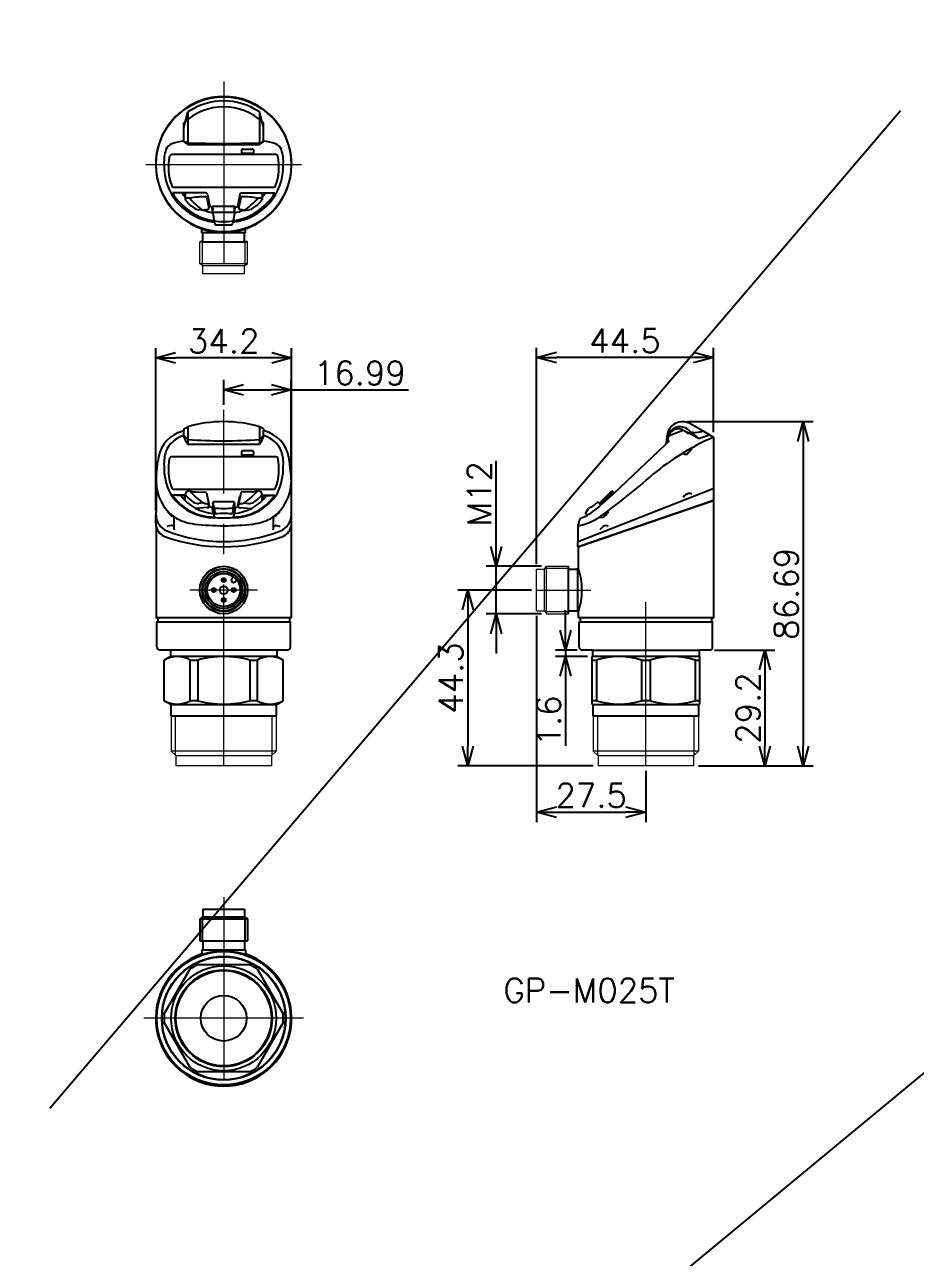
# Model space of a CAD drawing. Header units: millimetres. Extents: x 0 to 38884, y -3675 to 8056.
# Drawn here: x 13666.4 to 13890.5, y 5459.1 to 5769.4 of the extents above; entities that cross this region are included whole.
import ezdxf

# ---------------------------------------------------------------- set-up
doc = ezdxf.new("R2010")
doc.units = ezdxf.units.MM
doc.header["$LTSCALE"] = 2.4
doc.header["$PDMODE"] = 99
doc.header["$PDSIZE"] = 1
doc.linetypes.add('CENTER2', pattern=[28.575, 19.05, -3.175, 3.175, -3.175])
doc.layers.add('05_CENTER', color=4, linetype='CENTER2', lineweight=13)
doc.layers.add('08_DIM', color=3, linetype='Continuous', lineweight=13)
doc.layers.add('10_DRAFT', color=8, linetype='Continuous', lineweight=0, plot=False)
doc.styles.add('KSS_TXT', font='txt.shx', dxfattribs={"bigfont": 'extfont2.shx'})
doc.dimstyles.new('KSS_DIM', dxfattribs={"dimscale": 2, "dimtxt": 3, "dimasz": 2.5, "dimexe": 1.25, "dimexo": 0.625, "dimtad": 1, "dimdsep": 46, "dimtxsty": 'KSS_TXT', "dimblk": 'OPEN30', "dimcen": 0, "dimazin": 2, "dimtfac": 0.75, "dimtmove": 0, "dimatfit": 3, "dimldrblk": 'OPEN30', "dimfxl": 1.25, "dimtolj": 1, "dimarcsym": 0})

# ---------------------------------------------------------------- blocks, each defined once
blk = doc.blocks.new('GP-M＊＊Tc_1')
at = {"color": 0}
for p, q in [((0, 16), (0, 16)), ((-10, 9.34), (-9, 13.23)), ((-9, 13.23), (-9, 5.44)), ((0, 14.42), (0, 14.5)), ((0, 14.42), (0, 14.5)), ((9, 13.23), (9, 5.44)), ((10, 9.34), (9, 13.23)), ((-10, 5.7), (-10, 10.5)), ((10, 5.7), (10, 10.5)), ((-9, 5.44), (-10, 5.75)), ((-9.65, 5.43), (-9, 5.43)), ((-9, 5), (0, 5)), ((0, 5), (9, 5)), ((4.5, 3.65), (4.5, 3.04)), ((4.8, 3.86), (7.2, 3.86)), ((7.5, 3.65), (7.5, 3.04)), ((9, 5.44), (10, 5.75)), ((9, 5.43), (9.65, 5.43)), ((-17.1, 0), (-17.1, 0)), ((13.11, 2.48), (-13.11, 2.48)), ((4.8, 2.83), (7.2, 2.83)), ((17.1, 0), (17.1, 0)), ((-12.61, -5.73), (12.61, -5.73)), ((-4.56, -7.17), (-12.87, -7.17)), ((-9.87, -7.64), (-9.8, -7.97)), ((-9.65, -7.22), (-9.65, -8.81)), ((-8.5, -8.52), (-8.91, -8.45)), ((-4.28, -8.42), (-3.77, -11.09)), ((-4.07, -7.58), (-3.58, -10.22)), ((-3.77, -9.17), (-3.77, -11.09)), ((4.07, -7.58), (3.58, -10.22)), ((4.28, -8.42), (3.77, -11.09)), ((3.77, -9.17), (3.77, -11.09)), ((4.56, -7.17), (12.87, -7.17)), ((8.5, -8.52), (8.91, -8.45)), ((9.65, -7.22), (9.65, -8.81)), ((9.87, -7.64), (9.8, -7.97)), ((-5.15, -11.56), (-6.27, -11.4)), ((-2.87, -10.72), (-3.66, -10.5)), ((-2.73, -11.95), (-2.92, -10.97)), ((-2.85, -10.7), (-2.73, -11.41)), ((-2.73, -12.3), (-2.73, -10.6)), ((-2.73, -12.3), (-2.42, -14.17)), ((-2.43, -10.52), (2.43, -10.52)), ((2.43, -12.07), (-2.43, -12.07)), ((2.73, -12.3), (2.42, -14.17)), ((2.73, -12.3), (2.73, -10.6)), ((2.85, -10.7), (2.73, -11.41)), ((2.73, -11.95), (2.92, -10.97)), ((2.87, -10.72), (3.66, -10.5)), ((5.15, -11.56), (6.27, -11.4)), ((-2.42, -14.17), (-2.23, -14.96)), ((2.42, -14.17), (2.23, -14.96)), ((-5.5, -17.2), (-5.5, -16.19)), ((-5.25, -17.2), (-5.5, -17.2)), ((5.25, -17.2), (-5.25, -17.2)), ((-5.25, -19.5), (-5.25, -17.2)), ((5.5, -17.2), (5.25, -17.2)), ((5.25, -19.5), (5.25, -17.2)), ((5.5, -17.2), (5.5, -16.19)), ((-5.25, -19.5), (-6, -19.5)), ((-5.25, -19.5), (5.25, -19.5)), ((6, -19.5), (5.25, -19.5))]:
    blk.add_line(p, q, dxfattribs=at)
blk.add_circle((0, 0), 17, dxfattribs=at)
for centre, radius, start, end in [((0, 0), 17.1, 288.762, 251.238), ((0, 0), 16, 55.7676, 124.2324), ((0, 0), 14.5, 46.3972, 133.6028), ((-4.84, 0.61), 10.18, 162.0846, 183.4338), ((-12.12, 2.81), 2.58, 110.3836, 158.741), ((-9.27, -5.68), 11.53, 93.6107, 108.94), ((-3.77, 13.54), 10.01, 231.512, 238.504), ((0, 305.3), 300, 268.2809, 271.7191), ((4.66, 3.65), 0.164, 124.4845, 180), ((4.8, 3.46), 0.404, 90, 124.4845), ((7.2, 3.46), 0.404, 55.5155, 90), ((7.34, 3.65), 0.164, 0, 55.5155), ((3.77, 13.54), 10.01, 301.496, 308.488), ((9.27, -5.68), 11.53, 71.06, 86.3893), ((12.12, 2.81), 2.58, 21.259, 69.6164), ((4.84, 0.61), 10.18, 356.5662, 17.9154), ((-0.75, -0.36), 14.26, 178.5668, 263.5951), ((-0.71, -0.79), 13.2, 167.4122, 200.4388), ((-13.11, 1.98), 0.5, 90, 167.4122), ((0.75, -0.36), 14.26, 276.4049, 1.4332), ((4.66, 3.04), 0.164, 180, 235.5155), ((4.8, 3.24), 0.404, 235.5155, 270), ((7.2, 3.24), 0.404, 270, 304.4845), ((7.34, 3.04), 0.164, 304.4845, 0), ((0.71, -0.79), 13.2, 339.5612, 12.5878), ((13.11, 1.98), 0.5, 12.5878, 90), ((-12.61, -5.23), 0.5, 200.4388, 270), ((12.61, -5.23), 0.5, 270, 339.5612), ((-0.04, 0.63), 15.02, 211.3253, 260.883), ((0.79, 1.43), 14.21, 217.2624, 222.6782), ((-9.54, -7.56), 0.345, 146.2138, 192.031), ((-9.36, -7.71), 0.571, 110.52, 143.7381), ((-9.38, -7.35), 0.446, 183.2379, 231.5895), ((-9.51, -7.91), 0.3, 191.6157, 222.1952), ((-9.34, -8.82), 0.311, 139.4207, 212.7982), ((-1.37, -2.18), 10.68, 219.5719, 234.4444), ((-9.07, -9.21), 0.781, 77.8314, 130.0532), ((-5.32, -22.26), 14.1, 86.8924, 103.0416), ((2.16, -0.14), 13.56, 218.1577, 237.3496), ((-4.56, -7.67), 0.5, 10.5832, 90), ((-4.57, -8.47), 0.3, 10.625, 86.8924), ((0.04, 0.63), 15.02, 279.117, 328.6747), ((4.56, -7.67), 0.5, 90, 169.4168), ((4.57, -8.47), 0.3, 93.1076, 169.375), ((5.32, -22.26), 14.1, 76.9584, 93.1076), ((-2.16, -0.14), 13.56, 302.6504, 321.8423), ((1.37, -2.18), 10.68, 305.5556, 320.4281), ((9.07, -9.21), 0.781, 49.9468, 102.1686), ((9.36, -7.71), 0.571, 36.2619, 69.48), ((9.34, -8.82), 0.311, 327.2018, 40.5793), ((-0.79, 1.43), 14.21, 317.3218, 322.7376), ((9.38, -7.35), 0.446, 308.4105, 356.7621), ((9.51, -7.91), 0.3, 317.8048, 348.3843), ((9.54, -7.56), 0.345, 347.969, 33.7862), ((-5.84, -8.43), 3, 234.4444, 261.7545), ((-3.64, -16.73), 5.38, 94.5835, 106.2876), ((-0.41, -0.17), 12.22, 248.0758, 259.1007), ((-4.08, -11.05), 0.308, 270.9263, 352.1482), ((-4.14, -9.34), 0.654, 304.3433, 317.694), ((-3.9, -10.28), 0.326, 292.498, 9.6984), ((-2.59, -10.91), 0.332, 140.7688, 190.8997), ((-2.45, -11.04), 0.528, 87.7798, 139.2391), ((-2.42, -12.39), 0.316, 90.5002, 163.1469), ((2.45, -11.04), 0.528, 40.7609, 92.2202), ((2.42, -12.39), 0.316, 16.8531, 89.4998), ((0.41, -0.17), 12.22, 280.8993, 291.9242), ((2.59, -10.91), 0.332, 349.1003, 39.2312), ((3.9, -10.28), 0.326, 170.3016, 247.502), ((4.14, -9.34), 0.654, 222.306, 235.6567), ((4.08, -11.05), 0.308, 187.8518, 269.0737), ((3.64, -16.73), 5.38, 73.7124, 85.4165), ((5.84, -8.43), 3, 278.2455, 305.5556), ((-0.01, -0.35), 14.04, 260.1067, 279.9992), ((-1.94, -14.89), 0.3, 193.872, 268.4995), ((-0.01, 58.68), 73.89, 268.4995, 271.5194), ((1.94, -14.89), 0.3, 271.5194, 346.128), ((0, 0), 17.1, 251.238, 288.762)]:
    blk.add_arc(centre, radius, start, end, dxfattribs=at)
at = {"layer": '05_CENTER', "color": 0}
for p, q in [((0, 20.86), (0, -27.5)), ((-19.6, 0), (19.6, 0))]:
    blk.add_line(p, q, dxfattribs=at)
at = {"layer": '10_DRAFT'}
for p, q in [((-6, -25), (-6, -19.5)), ((-5.4, -19.5), (-5.4, -25.4)), ((5.4, -25.4), (5.4, -19.5)), ((6, -25), (6, -19.5)), ((6, -25), (-6, -25)), ((-5.25, -25.5), (-6, -25)), ((5.25, -25.5), (-5.25, -25.5)), ((-5.25, -27.5), (-5.25, -25.5)), ((5.25, -27.5), (-5.25, -27.5)), ((5.25, -25.5), (6, -25)), ((5.25, -27.5), (5.25, -25.5))]:
    blk.add_line(p, q, dxfattribs=at)
blk = doc.blocks.new('_Open30')
at = {"color": 0, "linetype": 'ByBlock', "lineweight": -2}
for p, q in [((-1, 0.268), (0, 0)), ((0, 0), (-1, -0.268)), ((0, 0), (-1, 0))]:
    blk.add_line(p, q, dxfattribs=at)
blk = doc.blocks.new('*D276')
at = {"layer": '08_DIM', "color": 0, "lineweight": -2, "transparency": 16777216}
for p, q in [((13785.06, 5633.09), (13785.06, 5659.59)), ((13785.06, 5638.09), (13785.06, 5643.09)), ((13796.47, 5633.09), (13782.56, 5633.09)), ((13785.06, 5621.09), (13785.06, 5633.09)), ((13796.47, 5621.09), (13782.56, 5621.09)), ((13785.06, 5616.09), (13785.06, 5611.09))]:
    blk.add_line(p, q, dxfattribs=at)
at = {"layer": 'Defpoints', "color": 0, "transparency": 16777216}
for p in [(13785.06, 5633.09), (13797.72, 5633.09), (13797.72, 5621.09)]:
    blk.add_point(p, dxfattribs=at)
at = {"layer": '08_DIM', "color": 0, "lineweight": -2, "transparency": 16777216, "xscale": 5, "yscale": 5, "zscale": 5}
for p, rotation in [((13785.06, 5633.09), 270), ((13785.06, 5621.09), 90)]:
    blk.add_blockref('_Open30', p, dxfattribs=dict(at, rotation=rotation))
at = {"layer": '08_DIM', "color": 0, "transparency": 16777216, "insert": (13780.81, 5651.34), "char_height": 6, "attachment_point": 5, "rotation": 90, "style": 'KSS_TXT'}
blk.add_mtext('\\A1;M12', dxfattribs=at)
blk = doc.blocks.new('*D277')
at = {"layer": '08_DIM', "color": 0, "lineweight": -2, "transparency": 16777216}
for p, q in [((13802.51, 5616.99), (13802.51, 5621.99)), ((13805.47, 5611.99), (13800.01, 5611.99)), ((13802.51, 5611.99), (13802.51, 5610.39)), ((13808.07, 5610.39), (13800.01, 5610.39)), ((13802.51, 5605.39), (13802.51, 5587.89))]:
    blk.add_line(p, q, dxfattribs=at)
at = {"layer": 'Defpoints', "color": 0, "transparency": 16777216}
for p in [(13806.72, 5611.99), (13802.51, 5610.39), (13809.32, 5610.39)]:
    blk.add_point(p, dxfattribs=at)
at = {"layer": '08_DIM', "color": 0, "lineweight": -2, "transparency": 16777216, "xscale": 5, "yscale": 5, "zscale": 5}
for p, rotation in [((13802.51, 5611.99), 270), ((13802.51, 5610.39), 90)]:
    blk.add_blockref('_Open30', p, dxfattribs=dict(at, rotation=rotation))
at = {"layer": '08_DIM', "color": 0, "transparency": 16777216, "insert": (13798.26, 5594.14), "char_height": 6, "attachment_point": 5, "rotation": 90, "style": 'KSS_TXT'}
blk.add_mtext('\\A1;1.6', dxfattribs=at)
blk = doc.blocks.new('*D278')
at = {"layer": '08_DIM', "color": 0, "lineweight": -2, "transparency": 16777216}
for p, q in [((13795.22, 5620.59), (13795.22, 5568.64)), ((13822.72, 5581.54), (13822.72, 5568.64)), ((13800.22, 5571.14), (13817.72, 5571.14))]:
    blk.add_line(p, q, dxfattribs=at)
at = {"layer": 'Defpoints', "color": 0, "transparency": 16777216}
for p in [(13795.22, 5621.84), (13822.72, 5582.79), (13822.72, 5571.14)]:
    blk.add_point(p, dxfattribs=at)
at = {"layer": '08_DIM', "color": 0, "lineweight": -2, "transparency": 16777216, "xscale": 5, "yscale": 5, "zscale": 5, "rotation": 180}
blk.add_blockref('_Open30', (13795.22, 5571.14), dxfattribs=at)
at = {"layer": '08_DIM', "color": 0, "lineweight": -2, "transparency": 16777216, "xscale": 5, "yscale": 5, "zscale": 5}
blk.add_blockref('_Open30', (13822.72, 5571.14), dxfattribs=at)
at = {"layer": '08_DIM', "color": 0, "transparency": 16777216, "insert": (13808.97, 5575.39), "char_height": 6, "attachment_point": 5, "style": 'KSS_TXT'}
blk.add_mtext('\\A1;27.5', dxfattribs=at)
blk = doc.blocks.new('*D279')
at = {"layer": '08_DIM', "color": 0, "lineweight": -2, "transparency": 16777216}
for p, q in [((13795.22, 5633.59), (13795.22, 5688.11)), ((13839.72, 5666.84), (13839.72, 5688.11)), ((13834.72, 5685.61), (13800.22, 5685.61))]:
    blk.add_line(p, q, dxfattribs=at)
at = {"layer": 'Defpoints', "color": 0, "transparency": 16777216}
for p in [(13795.22, 5685.61), (13839.72, 5665.59), (13795.22, 5632.34)]:
    blk.add_point(p, dxfattribs=at)
at = {"layer": '08_DIM', "color": 0, "lineweight": -2, "transparency": 16777216, "xscale": 5, "yscale": 5, "zscale": 5, "rotation": 180}
blk.add_blockref('_Open30', (13795.22, 5685.61), dxfattribs=at)
at = {"layer": '08_DIM', "color": 0, "lineweight": -2, "transparency": 16777216, "xscale": 5, "yscale": 5, "zscale": 5}
blk.add_blockref('_Open30', (13839.72, 5685.61), dxfattribs=at)
at = {"layer": '08_DIM', "color": 0, "transparency": 16777216, "insert": (13817.47, 5689.86), "char_height": 6, "attachment_point": 5, "style": 'KSS_TXT'}
blk.add_mtext('\\A1;44.5', dxfattribs=at)
blk = doc.blocks.new('*D280')
at = {"layer": '08_DIM', "color": 0, "lineweight": -2, "transparency": 16777216}
for p, q in [((13833.16, 5669.49), (13864.84, 5669.49)), ((13862.34, 5664.49), (13862.34, 5587.79)), ((13835.97, 5582.79), (13864.84, 5582.79))]:
    blk.add_line(p, q, dxfattribs=at)
at = {"layer": 'Defpoints', "color": 0, "transparency": 16777216}
for p in [(13831.91, 5669.49), (13834.72, 5582.79), (13862.34, 5582.79)]:
    blk.add_point(p, dxfattribs=at)
at = {"layer": '08_DIM', "color": 0, "lineweight": -2, "transparency": 16777216, "xscale": 5, "yscale": 5, "zscale": 5}
for p, rotation in [((13862.34, 5669.49), 90), ((13862.34, 5582.79), 270)]:
    blk.add_blockref('_Open30', p, dxfattribs=dict(at, rotation=rotation))
at = {"layer": '08_DIM', "color": 0, "transparency": 16777216, "insert": (13858.09, 5626.14), "char_height": 6, "attachment_point": 5, "rotation": 90, "style": 'KSS_TXT'}
blk.add_mtext('\\A1;86.69', dxfattribs=at)
blk = doc.blocks.new('*D281')
at = {"layer": '08_DIM', "color": 0, "lineweight": -2, "transparency": 16777216}
for p, q in [((13839.97, 5611.99), (13855.19, 5611.99)), ((13852.69, 5606.99), (13852.69, 5587.79)), ((13835.97, 5582.79), (13855.19, 5582.79))]:
    blk.add_line(p, q, dxfattribs=at)
at = {"layer": 'Defpoints', "color": 0, "transparency": 16777216}
for p in [(13838.72, 5611.99), (13834.72, 5582.79), (13852.69, 5582.79)]:
    blk.add_point(p, dxfattribs=at)
at = {"layer": '08_DIM', "color": 0, "lineweight": -2, "transparency": 16777216, "xscale": 5, "yscale": 5, "zscale": 5}
for p, rotation in [((13852.69, 5611.99), 90), ((13852.69, 5582.79), 270)]:
    blk.add_blockref('_Open30', p, dxfattribs=dict(at, rotation=rotation))
at = {"layer": '08_DIM', "color": 0, "transparency": 16777216, "insert": (13848.44, 5597.39), "char_height": 6, "attachment_point": 5, "rotation": 90, "style": 'KSS_TXT'}
blk.add_mtext('\\A1;29.2', dxfattribs=at)
blk = doc.blocks.new('*D282')
at = {"layer": '08_DIM', "color": 0, "lineweight": -2, "transparency": 16777216}
for p, q in [((13793.97, 5627.09), (13775.4, 5627.09)), ((13777.9, 5622.09), (13777.9, 5587.79)), ((13809.47, 5582.79), (13775.4, 5582.79))]:
    blk.add_line(p, q, dxfattribs=at)
at = {"layer": 'Defpoints', "color": 0, "transparency": 16777216}
for p in [(13795.22, 5627.09), (13777.9, 5582.79), (13810.72, 5582.79)]:
    blk.add_point(p, dxfattribs=at)
at = {"layer": '08_DIM', "color": 0, "lineweight": -2, "transparency": 16777216, "xscale": 5, "yscale": 5, "zscale": 5}
for p, rotation in [((13777.9, 5627.09), 90), ((13777.9, 5582.79), 270)]:
    blk.add_blockref('_Open30', p, dxfattribs=dict(at, rotation=rotation))
at = {"layer": '08_DIM', "color": 0, "transparency": 16777216, "insert": (13773.65, 5604.94), "char_height": 6, "attachment_point": 5, "rotation": 90, "style": 'KSS_TXT'}
blk.add_mtext('\\A1;44.3', dxfattribs=at)
blk = doc.blocks.new('*D283')
at = {"layer": '08_DIM', "color": 0, "lineweight": -2, "transparency": 16777216}
for p, q in [((13699.39, 5647.12), (13699.39, 5688.03)), ((13733.59, 5647.12), (13733.59, 5688.03)), ((13728.59, 5685.53), (13704.39, 5685.53))]:
    blk.add_line(p, q, dxfattribs=at)
at = {"layer": 'Defpoints', "color": 0, "transparency": 16777216}
for p in [(13699.39, 5685.53), (13699.39, 5645.87), (13733.59, 5645.87)]:
    blk.add_point(p, dxfattribs=at)
at = {"layer": '08_DIM', "color": 0, "lineweight": -2, "transparency": 16777216, "xscale": 5, "yscale": 5, "zscale": 5, "rotation": 180}
blk.add_blockref('_Open30', (13699.39, 5685.53), dxfattribs=at)
at = {"layer": '08_DIM', "color": 0, "lineweight": -2, "transparency": 16777216, "xscale": 5, "yscale": 5, "zscale": 5}
blk.add_blockref('_Open30', (13733.59, 5685.53), dxfattribs=at)
at = {"layer": '08_DIM', "color": 0, "transparency": 16777216, "insert": (13716.49, 5689.78), "char_height": 6, "attachment_point": 5, "style": 'KSS_TXT'}
blk.add_mtext('\\A1;34.2', dxfattribs=at)
blk = doc.blocks.new('*D284')
at = {"layer": '08_DIM', "color": 0, "lineweight": -2, "transparency": 16777216}
for p, q in [((13716.49, 5673.74), (13716.49, 5679.99)), ((13733.48, 5655.58), (13733.48, 5679.99)), ((13721.49, 5677.49), (13728.48, 5677.49)), ((13733.48, 5677.49), (13763.03, 5677.49))]:
    blk.add_line(p, q, dxfattribs=at)
at = {"layer": 'Defpoints', "color": 0, "transparency": 16777216}
for p in [(13733.48, 5677.49), (13716.49, 5672.49), (13733.48, 5654.33)]:
    blk.add_point(p, dxfattribs=at)
at = {"layer": '08_DIM', "color": 0, "lineweight": -2, "transparency": 16777216, "xscale": 5, "yscale": 5, "zscale": 5, "rotation": 180}
blk.add_blockref('_Open30', (13716.49, 5677.49), dxfattribs=at)
at = {"layer": '08_DIM', "color": 0, "lineweight": -2, "transparency": 16777216, "xscale": 5, "yscale": 5, "zscale": 5}
blk.add_blockref('_Open30', (13733.48, 5677.49), dxfattribs=at)
at = {"layer": '08_DIM', "color": 0, "transparency": 16777216, "insert": (13750.75, 5681.74), "char_height": 6, "attachment_point": 5, "style": 'KSS_TXT'}
blk.add_mtext('\\A1;16.99', dxfattribs=at)
blk = doc.blocks.new('GP-M＊＊Tb_1')
at = {"color": 0}
for p, q in [((5.83, 70.6), (9.16, 71.86)), ((9.63, 71.8), (10.5, 71.17)), ((10.75, 71.18), (9.79, 71.68)), ((10.71, 72.01), (11.33, 71.46)), ((10.87, 71.18), (11.37, 71.49)), ((14.42, 71.73), (11.07, 73.6)), ((11.37, 71.49), (13.23, 69.87)), ((14.42, 71.73), (14.42, 71.71)), ((14.5, 71.73), (17, 70.2)), ((-7.93, 56.09), (4.96, 68.37)), ((4.96, 68.37), (5.97, 69.33)), ((5.3, 69.07), (4.96, 68.37)), ((5.3, 69.26), (5.36, 70.5)), ((5.3, 69.07), (5.3, 69.26)), ((5.3, 69.07), (5.3, 69.26)), ((5.43, 69.61), (5.43, 69.4)), ((5.75, 70.31), (5.75, 70.6)), ((10.5, 71.17), (10.87, 71.18)), ((13.23, 69.87), (10.87, 71.18)), ((13.23, 69.87), (16.02, 70.8)), ((17, 70.2), (17, 57.27)), ((-17, 43.9), (16.96, 57.26)), ((-11.56, 53.64), (-8.52, 56.68)), ((-7.93, 56.09), (-11.14, 53.22)), ((-7.93, 56.09), (-8.52, 56.68)), ((17.1, 54.38), (17.1, 57.17)), ((16.5, 54.11), (-16.5, 42.77)), ((-16.5, 42.73), (16.5, 54.06)), ((-12.07, 53.87), (-13.12, 52.97)), ((-12.07, 53.87), (-11.29, 53.09)), ((-11.14, 53.22), (-11.56, 53.64)), ((-11.14, 53.22), (-11.29, 53.09)), ((-10.94, 53.74), (-8.88, 55.75)), ((17.03, 54.29), (16.5, 54.11)), ((16.5, 54.06), (17, 54.24)), ((16.5, 54.06), (16.5, 54.11)), ((17, 54.24), (17, 24.75)), ((-15.22, 50.94), (-14.39, 52.23)), ((-14.79, 50.51), (-15.22, 50.94)), ((-14.18, 52.44), (-14.39, 52.23)), ((-17, 47.9), (-16.6, 49.5)), ((-17, 43.9), (-17, 47.9)), ((-17.1, 42.7), (-17.1, 43.79)), ((-17.04, 43.88), (-17, 43.9)), ((-17, 42.56), (-16.5, 42.73)), ((-17, 42.56), (-17, 37.25)), ((-16.5, 42.77), (-16.97, 42.61)), ((-16.5, 42.73), (-16.5, 42.77)), ((-19.5, 36.95), (-19.5, 37.7)), ((-19.5, 26.45), (-19.5, 36.95)), ((-19.5, 36.95), (-17.2, 36.95)), ((-17.2, 36.95), (-17.2, 37.2)), ((-17.2, 37.2), (-16.98, 37.2)), ((-17.2, 36.95), (-17.2, 26.45)), ((-19.5, 26.45), (-17.2, 26.45)), ((-19.5, 25.7), (-19.5, 26.45)), ((-17.2, 26.2), (-17.2, 26.45)), ((-17.2, 26.2), (-16.98, 26.2)), ((-17, 26.15), (-17, 24.75)), ((-16.55, 24.7), (-16.95, 24.7)), ((-16.8, 17.4), (-16.8, 23.65)), ((-16.75, 23.7), (-16.55, 23.7)), ((16.55, 24.7), (-16.55, 24.7)), ((-16.55, 24.7), (-16.55, 23.7)), ((-16.55, 23.7), (16.55, 23.7)), ((16.95, 24.7), (16.55, 24.7)), ((16.55, 24.7), (16.55, 23.7)), ((16.55, 23.7), (16.75, 23.7)), ((16.8, 17.4), (16.8, 23.65)), ((-13.4, 16.6), (-16, 16.6)), ((-13.4, 16.6), (13.4, 16.6)), ((-13.4, 16.6), (-13.4, 15)), ((13.4, 16.6), (13.4, 15)), ((16, 16.6), (13.4, 16.6)), ((-13.4, 15), (-13.5, 14.94)), ((-13.5, 2.96), (-13.5, 14.94)), ((-13.5, 14.08), (-12.41, 14.08)), ((13.4, 15), (-13.4, 15)), ((-12.41, 14.08), (-12.41, 3.83)), ((-1.09, 14.08), (-1.09, 3.83)), ((-1.09, 14.08), (1.09, 14.08)), ((1.09, 14.08), (1.09, 3.83)), ((12.41, 14.08), (12.41, 3.83)), ((12.41, 14.08), (13.5, 14.08)), ((13.4, 15), (13.5, 14.94)), ((13.5, 14.94), (13.5, 2.96)), ((-12.41, 3.83), (-13.5, 3.83)), ((1.09, 3.83), (-1.09, 3.83)), ((13.5, 3.83), (12.41, 3.83)), ((-13.22, 2.8), (-13.5, 2.96)), ((13.22, 2.8), (-13.22, 2.8)), ((-13.22, 0), (-13.22, 2.8)), ((-13.22, 0), (13.22, 0)), ((13.22, 2.8), (13.5, 2.96)), ((13.22, 2.8), (13.22, 0))]:
    blk.add_line(p, q, dxfattribs=at)
for centre, radius, start, end in [((9.2, 70.25), 3.84, 60.7559, 176.2339), ((8.61, 69.62), 3.18, 106.6984, 180.1482), ((7.94, 69.78), 2.34, 121.0321, 159.5375), ((8.23, 69.7), 2.57, 70.828, 125.6754), ((8.6, 69.57), 3.22, 49.1527, 106.2212), ((8.65, 71.15), 1.06, 44.4026, 66.4395), ((9.34, 71.4), 0.5, 54.217, 110.7987), ((12.37, 77.21), 5.81, 260.1092, 281.8735), ((9.81, 91.25), 20.07, 280.7814, 283.2808), ((11.09, 83.53), 12.26, 283.2006, 285.7766), ((9.81, 91.25), 20.07, 283.2808, 283.5158), ((45.34, 7.02), 69.24, 114.1577, 129.0614), ((-4.16, 73.18), 10.24, 337.494, 345.4122), ((-4.23, 73.23), 10.39, 336.4191, 345.3626), ((9.99, 66.86), 0.971, 232.9113, 324.0905), ((3.67, 72.57), 9.48, 318.5299, 326.4167), ((-106.01, 181.28), 161.62, 305.7215, 311.7955), ((-11.09, 57.59), 2.87, 320.3674, 334.2909), ((-8.81, 56.53), 0.365, 328.4299, 14.4539), ((10.96, 54.7), 1.32, 62.1625, 120.2961), ((17, 57.17), 0.1, 88.4349, 111.4738), ((17, 57.17), 0.1, 0.0038, 88.4349), ((-25.58, 68.78), 21.22, 300.5638, 312.3251), ((-14.69, 54.77), 2.38, 282.5051, 311.1518), ((-11.34, 53.6), 0.125, 236.4924, 299.2633), ((-11.96, 54.78), 1.45, 297.5648, 314.1896), ((11.07, 54.06), 1.94, 113.6062, 150.8377), ((17, 54.38), 0.1, 288.9664, 0.0038), ((-19.58, 61.98), 14.31, 280.4015, 303.6676), ((-16.11, 49.38), 0.5, 109.775, 165.9654), ((-20.24, 60.86), 11.7, 289.775, 297.7754), ((-11.21, 51.36), 1.37, 254.4926, 318.3417), ((-12.5, 53.05), 3.48, 311.6299, 333.5293), ((-7.5, 43.71), 5.13, 128.6872, 142.6456), ((-10.06, 46.93), 1.01, 47.1941, 129.5459), ((-17, 43.79), 0.1, 111.4738, 180.0038), ((-17, 42.7), 0.1, 180.0038, 288.9664), ((-33.1, 31.7), 17.03, 340.985, 19.015), ((-16.95, 24.75), 0.05, 180, 270), ((-16.75, 23.65), 0.05, 90, 180), ((16.75, 23.65), 0.05, 0, 90), ((16.95, 24.75), 0.05, 270, 0), ((-16, 17.4), 0.8, 180, 270), ((16, 17.4), 0.8, 270, 0), ((-6.75, -4), 18.94, 72.6087, 107.3913), ((6.75, -4), 18.94, 72.6087, 107.3913), ((-6.75, 21.91), 18.94, 252.6087, 287.3913), ((6.75, 21.91), 18.94, 252.6087, 287.3913)]:
    blk.add_arc(centre, radius, start, end, dxfattribs=at)
at = {"layer": '05_CENTER', "color": 0}
for p, q in [((-27.5, 31.7), (-13.81, 31.7)), ((0, -12.6), (0, 28.63))]:
    blk.add_line(p, q, dxfattribs=at)
at = {"layer": '10_DRAFT'}
for p, q in [((-25.5, 36.95), (-25, 37.7)), ((-25, 25.7), (-25, 37.7)), ((-25, 37.7), (-19.5, 37.7)), ((-27.5, 26.45), (-27.5, 36.95)), ((-27.5, 36.95), (-25.5, 36.95)), ((-25.5, 26.45), (-25.5, 36.95)), ((-19.5, 37.1), (-25.4, 37.1)), ((-27.5, 26.45), (-25.5, 26.45)), ((-25.5, 26.45), (-25, 25.7)), ((-25.4, 26.3), (-19.5, 26.3)), ((-25, 25.7), (-19.5, 25.7)), ((12.2, -9.86), (12.2, 0)), ((-13.22, 0), (-13.22, -8.84)), ((-12.2, 0), (-12.2, -9.86)), ((13.22, 0), (13.22, -8.84)), ((-12.06, -10), (-13.22, -8.84)), ((13.22, -8.84), (-13.22, -8.84)), ((12.06, -10), (13.22, -8.84)), ((-12.06, -10), (-12, -10)), ((-12, -10), (12, -10)), ((-12, -10), (-12, -12.6)), ((12, -10), (12, -12.6)), ((12, -10), (12.06, -10)), ((12, -12.6), (-12, -12.6))]:
    blk.add_line(p, q, dxfattribs=at)
blk = doc.blocks.new('GP-M＊＊Ta_1')
at = {"color": 0}
for p, q in [((-11.44, 71.35), (-10, 71.89)), ((-10, 72.28), (-9, 72.79)), ((-10, 72.28), (-10, 71.89)), ((-10, 70.16), (-10, 71.89)), ((-9, 72.79), (-9, 68.45)), ((9, 72.79), (9, 68.45)), ((10, 72.28), (9, 72.79)), ((10, 72.28), (10, 71.89)), ((10, 70.16), (10, 71.89)), ((11.44, 71.35), (10, 71.89)), ((-9, 71.11), (-9, 71.11)), ((-9, 68.45), (0, 68.45)), ((0, 68.45), (9, 68.45)), ((13.11, 65.27), (-13.11, 65.27)), ((4.5, 66.5), (4.5, 65.85)), ((7.2, 66.72), (4.8, 66.72)), ((7.2, 65.63), (4.8, 65.63)), ((7.2, 65.63), (4.8, 65.63)), ((7.5, 66.5), (7.5, 65.85)), ((-16.9, 60.92), (-16.55, 64.1)), ((16.9, 60.92), (16.55, 64.1)), ((-17, 59.36), (-17, 51.41)), ((17, 59.36), (17, 51.41)), ((-12.61, 57.07), (12.61, 57.07)), ((-9.65, 54.23), (-9.65, 55.89)), ((-7.12, 56.43), (-4.52, 56.34)), ((-4.29, 56.14), (-3.78, 53.63)), ((4.29, 56.14), (3.78, 53.63)), ((7.12, 56.43), (4.52, 56.34)), ((9.65, 54.23), (9.65, 55.89)), ((-10.67, 55.62), (-12.87, 55.62)), ((-10.67, 55.41), (-12.87, 55.62)), ((-10, 55.62), (-10.67, 55.62)), ((-10, 55.48), (-10.67, 55.41)), ((-9.65, 55.62), (-10, 55.62)), ((-9.65, 55.51), (-10, 55.48)), ((-9.87, 54.8), (-9.81, 54.45)), ((-5.15, 53.64), (-6.22, 53.5)), ((-3.58, 52.83), (-4.09, 55.33)), ((-3.77, 52.52), (-3.77, 53.6)), ((-3.68, 52.59), (-3.77, 53.03)), ((-2.42, 52.44), (-2.73, 53.67)), ((-2.73, 53.67), (-2.73, 51.24)), ((2.53, 53.87), (-2.53, 53.87)), ((2.42, 52.44), (2.73, 53.67)), ((2.73, 53.67), (2.73, 51.24)), ((3.58, 52.83), (4.09, 55.33)), ((3.68, 52.59), (3.77, 53.03)), ((3.77, 52.52), (3.77, 53.6)), ((5.15, 53.64), (6.22, 53.5)), ((9.65, 55.62), (10, 55.62)), ((9.65, 55.51), (10, 55.48)), ((9.87, 54.8), (9.81, 54.45)), ((10, 55.62), (10.67, 55.62)), ((10, 55.48), (10.67, 55.41)), ((10.67, 55.41), (12.87, 55.62)), ((10.67, 55.62), (12.87, 55.62)), ((-17.1, 48.54), (-17.1, 50.48)), ((-17, 50.59), (-17, 51.41)), ((-12.5, 47), (-12.5, 49.97)), ((-4.07, 52.44), (-7, 52.26)), ((-2.86, 52.44), (-3.66, 52.61)), ((-2.91, 52.17), (-2.73, 51.24)), ((-2.73, 51.24), (-2.68, 51.01)), ((-2.68, 51.01), (-2.43, 50.21)), ((-2.42, 52.44), (-2.2, 51.08)), ((2.42, 52.44), (2.2, 51.08)), ((2.68, 51.01), (2.43, 50.21)), ((2.73, 51.24), (2.68, 51.01)), ((2.91, 52.17), (2.73, 51.24)), ((2.86, 52.44), (3.66, 52.61)), ((4.07, 52.44), (7, 52.26)), ((12.5, 47), (12.5, 49.97)), ((17, 51.41), (17, 50.59)), ((17.1, 48.54), (17.1, 50.48)), ((-17, 47.62), (-17, 24.75)), ((-13.18, 47.95), (-14.04, 47.77)), ((-12.62, 47.75), (-13.06, 47.94)), ((12.62, 47.75), (13.06, 47.94)), ((13.18, 47.95), (14.05, 47.77)), ((17, 47.62), (17, 24.75)), ((2.48, 35.03), (2.09, 34.63)), ((2.93, 33.79), (3.33, 34.18)), ((-16.55, 24.7), (-16.95, 24.7)), ((-16.8, 17.4), (-16.8, 23.65)), ((-16.75, 23.7), (-16.55, 23.7)), ((16.55, 24.7), (-16.55, 24.7)), ((-16.55, 24.7), (-16.55, 23.7)), ((-16.55, 23.7), (16.55, 23.7)), ((16.95, 24.7), (16.55, 24.7)), ((16.55, 24.7), (16.55, 23.7)), ((16.55, 23.7), (16.75, 23.7)), ((16.8, 17.4), (16.8, 23.65)), ((-13.4, 16.6), (-16, 16.6)), ((13.4, 16.6), (-13.4, 16.6)), ((-13.4, 16.6), (-13.4, 15)), ((16, 16.6), (13.4, 16.6)), ((13.4, 16.6), (13.4, 15)), ((-13.4, 15), (-15, 14.08)), ((-15, 3.83), (-15, 14.08)), ((13.4, 15), (-13.4, 15)), ((-8.42, 3.83), (-8.42, 14.08)), ((-8.42, 14.08), (-6.54, 14.08)), ((-6.54, 14.08), (-6.54, 3.83)), ((6.54, 14.08), (6.54, 3.83)), ((6.54, 14.08), (8.42, 14.08)), ((8.42, 14.08), (8.42, 3.83)), ((13.4, 15), (15, 14.08)), ((15, 3.83), (15, 14.08)), ((-13.22, 2.8), (-15, 3.83)), ((-6.54, 3.83), (-8.42, 3.83)), ((8.42, 3.83), (6.54, 3.83)), ((13.22, 2.8), (15, 3.83)), ((13.22, 2.8), (-13.22, 2.8)), ((-13.22, 0), (-13.22, 2.8)), ((-13.22, 0), (13.22, 0)), ((13.22, 2.8), (13.22, 0))]:
    blk.add_line(p, q, dxfattribs=at)
for centre, radius in [((0, 31.7), 6), ((0, 31.7), 5.4), ((0, 31.7), 5.25), ((0, 31.7), 4.65), ((0, 31.7), 4.15), ((0, 34.2), 0.5), ((0, 34.2), 0.203), ((-2.5, 31.7), 0.5), ((-2.5, 31.7), 0.203), ((0, 31.7), 1), ((2.5, 31.7), 0.5), ((2.5, 31.7), 0.203), ((0, 29.2), 0.5), ((0, 29.2), 0.203)]:
    blk.add_circle(centre, radius, dxfattribs=at)
for centre, radius, start, end in [((0, 42.32), 31.78, 73.5464, 106.4536), ((-8.09, 63.56), 8.48, 113.2738, 176.3546), ((-8.35, 64.19), 6.62, 104.4095, 158.8557), ((-6.45, 73.18), 4.39, 216.0305, 234.4836), ((-4.5, 72.23), 5.88, 200.644, 220.0351), ((0, 185.21), 115.95, 265.5479, 274.4513), ((6.45, 73.18), 4.39, 305.5164, 323.9695), ((4.5, 72.23), 5.88, 319.9649, 339.356), ((8.35, 64.19), 6.62, 21.1443, 75.5905), ((8.09, 63.56), 8.48, 3.6454, 66.7262), ((-4.97, 63.49), 10.05, 162.08, 182.8369), ((-13.11, 64.77), 0.5, 90, 167.4122), ((4.68, 66.5), 0.179, 126.0666, 180), ((4.68, 65.85), 0.179, 180, 233.9334), ((4.8, 66.34), 0.384, 90, 126.0666), ((4.8, 66.01), 0.384, 233.9334, 270), ((7.2, 66.34), 0.384, 53.9334, 90), ((7.2, 66.01), 0.384, 270, 306.0666), ((7.32, 66.5), 0.179, 0, 53.9334), ((7.32, 65.85), 0.179, 306.0666, 0), ((13.11, 64.77), 0.5, 12.5878, 90), ((4.97, 63.49), 10.05, 357.1631, 17.92), ((-0.03, 62.61), 14.97, 178.5354, 205.8114), ((-0.71, 62.01), 13.2, 167.4122, 200.4388), ((0.71, 62.01), 13.2, 339.5612, 12.5878), ((0.03, 62.61), 14.97, 334.1886, 1.4646), ((-7.18, 59.5), 9.83, 171.6864, 180.8201), ((7.18, 59.5), 9.83, 359.1799, 8.3136), ((-5.99, 59.02), 11, 180.4291, 234.2155), ((-2.39, 63.04), 13.11, 212.018, 271.3996), ((-12.61, 57.57), 0.5, 200.4388, 270), ((-9.15, 55.87), 0.504, 143.0274, 221.8632), ((-8.53, 55.41), 1.27, 88.6961, 143.4598), ((2.16, 65.06), 13.56, 218.1577, 237.3496), ((-6.93, 61.3), 4.88, 251.2008, 267.7819), ((-4.53, 56.09), 0.25, 11.4664, 88.0083), ((2.39, 63.04), 13.11, 268.6004, 327.982), ((4.53, 56.09), 0.25, 91.9917, 168.5336), ((-2.16, 65.06), 13.56, 302.6504, 321.8423), ((6.93, 61.3), 4.88, 272.2181, 288.7992), ((8.53, 55.41), 1.27, 36.5402, 91.3039), ((9.15, 55.87), 0.504, 318.1368, 36.9726), ((5.99, 59.02), 11, 305.7845, 359.5709), ((12.61, 57.57), 0.5, 270, 339.5612), ((-2.47, 62.61), 12.53, 213.904, 270.4733), ((-1.84, 62), 11.02, 216.7249, 265.6197), ((-9.29, 54.86), 0.587, 127.9747, 186.5739), ((-9.32, 54.27), 0.577, 124.7688, 151.1454), ((-9.42, 54.5), 0.394, 187.4718, 199.5162), ((-2.45, 61.53), 9.28, 220.2975, 236.2786), ((-6.49, 55.48), 2, 236.2786, 277.8418), ((-3.41, 59.88), 6.47, 254.3579, 263.5525), ((-4.38, 55.26), 0.292, 13.9809, 37.0195), ((-4.06, 54.11), 0.671, 263.6623, 282.8202), ((-3.95, 53.64), 0.188, 282.1625, 335.2063), ((-3.89, 53.6), 0.12, 339.9352, 12.4853), ((-3.78, 52.78), 0.209, 315.4324, 12.1745), ((-2.53, 53.67), 0.2, 90.0011, 180), ((2.47, 62.61), 12.53, 269.5267, 326.096), ((2.53, 53.67), 0.2, 0, 89.9989), ((1.84, 62), 11.02, 274.3803, 323.2751), ((3.78, 52.78), 0.209, 167.8255, 224.5676), ((3.89, 53.6), 0.12, 167.5147, 200.0648), ((3.95, 53.64), 0.188, 204.7937, 257.8375), ((4.06, 54.11), 0.671, 257.1798, 276.3377), ((4.38, 55.26), 0.292, 142.9805, 166.0191), ((3.41, 59.88), 6.47, 276.4475, 285.6421), ((6.49, 55.48), 2, 262.1582, 303.7214), ((2.45, 61.53), 9.28, 303.7214, 319.7025), ((9.29, 54.86), 0.587, 353.4261, 52.0253), ((9.32, 54.27), 0.577, 28.8546, 55.2312), ((9.42, 54.5), 0.394, 340.4838, 352.5282), ((-12.75, 50.48), 4.35, 167.6893, 180), ((-12.73, 50.59), 4.27, 180, 248.5262), ((-13.49, 51.73), 0.72, 197.4859, 224.4986), ((-5.9, 59.4), 11.51, 225.2245, 235.0173), ((-12.36, 49.94), 0.14, 126.7599, 168.456), ((-5.99, 60.32), 12.08, 237.8224, 263.4213), ((-4.08, 53.02), 0.589, 270.4829, 319.0255), ((-2.63, 52.26), 0.292, 108.4253, 197.8214), ((-2.53, 51.4), 0.469, 114.5208, 129.6137), ((-2.05, 50.33), 0.4, 197.1995, 267.0765), ((-0.01, 66.27), 14.04, 260.1067, 279.9992), ((-2.01, 51.11), 0.2, 189.1969, 271.5322), ((0, 90.45), 40.57, 267.0724, 272.9276), ((0, -23.9), 74.84, 88.4678, 91.5322), ((2.01, 51.11), 0.2, 268.4678, 350.8031), ((2.05, 50.33), 0.4, 272.9235, 342.8005), ((2.63, 52.26), 0.292, 342.1786, 71.5747), ((2.53, 51.4), 0.469, 50.3863, 65.4792), ((4.08, 53.02), 0.589, 220.9745, 269.5171), ((5.99, 60.32), 12.08, 276.5787, 302.1776), ((12.36, 49.94), 0.14, 11.544, 53.2401), ((5.9, 59.4), 11.51, 304.9827, 314.7755), ((13.49, 51.73), 0.72, 315.5014, 342.5141), ((12.73, 50.59), 4.27, 291.4738, 0), ((12.75, 50.48), 4.35, 0, 12.3107), ((-12.75, 48.54), 4.35, 180, 192.3107), ((-13.36, 48.63), 3.78, 195.5713, 250.3338), ((0, 82.94), 39.04, 248.5262, 291.4738), ((-13.98, 47.53), 0.246, 104.8992, 144.2618), ((-13.14, 47.75), 0.2, 66.5232, 101.9143), ((-12.7, 47.56), 0.2, 0, 66.5232), ((-12.06, 47.03), 0.442, 184.1998, 208.8091), ((0, 113.1), 65.2, 263.5049, 276.4951), ((12.06, 47.03), 0.442, 331.1909, 355.8002), ((12.7, 47.56), 0.2, 113.4768, 180), ((13.14, 47.75), 0.2, 78.0857, 113.4768), ((13.98, 47.53), 0.246, 35.7382, 75.1008), ((13.36, 48.63), 3.78, 289.6662, 344.4287), ((12.75, 48.54), 4.35, 347.6893, 0), ((0, 87.17), 44.57, 250.8386, 289.1614), ((2.51, 34.21), 0.6, 135, 315), ((-16.95, 24.75), 0.05, 180, 270), ((-16.75, 23.65), 0.05, 90, 180), ((16.75, 23.65), 0.05, 0, 90), ((16.95, 24.75), 0.05, 270, 0), ((-16, 17.4), 0.8, 180, 270), ((16, 17.4), 0.8, 270, 0), ((-11.71, 8.26), 6.68, 60.4959, 119.5041), ((0, -10.17), 25.11, 74.9098, 105.0902), ((11.71, 8.26), 6.68, 60.4959, 119.5041), ((-11.71, 9.64), 6.68, 240.4959, 299.5041), ((0, 28.08), 25.11, 254.9098, 285.0902), ((11.71, 9.64), 6.68, 240.4959, 299.5041)]:
    blk.add_arc(centre, radius, start, end, dxfattribs=at)
at = {"layer": '05_CENTER', "color": 0}
for p, q in [((0, -12.6), (0, 77.09)), ((8.5, 31.7), (-8.5, 31.7))]:
    blk.add_line(p, q, dxfattribs=at)
at = {"layer": '10_DRAFT'}
for p, q in [((12.2, -9.86), (12.2, 0)), ((-13.22, 0), (-13.22, -8.84)), ((-12.2, 0), (-12.2, -9.86)), ((13.22, 0), (13.22, -8.84)), ((-12.06, -10), (-13.22, -8.84)), ((13.22, -8.84), (-13.22, -8.84)), ((12.06, -10), (13.22, -8.84)), ((-12.06, -10), (-12, -10)), ((-12, -10), (12, -10)), ((-12, -10), (-12, -12.6)), ((12, -10), (12, -12.6)), ((12, -10), (12.06, -10)), ((12, -12.6), (-12, -12.6))]:
    blk.add_line(p, q, dxfattribs=at)

msp = doc.modelspace()

# ---------------------------------------------------------------- linework, layer by layer
at = {"color": 3}
for p, q in [((14883.3848, 6326.6819), (11025.8788, 3129.3019)), ((13886.7891, 5747.7341), (13672.7377, 5496.5259))]:
    msp.add_line(p, q, dxfattribs=at)
at = {"color": 0}
for p, q in [((13711.2383, 5546.7752), (13711.2383, 5544.7752)), ((13711.2383, 5546.7752), (13721.7383, 5546.7752)), ((13721.7383, 5546.7752), (13721.7383, 5544.7752)), ((13711.2383, 5544.7752), (13710.4883, 5544.2752)), ((13710.4883, 5544.2752), (13722.4883, 5544.2752)), ((13710.4883, 5544.2752), (13710.4883, 5538.7752)), ((13711.0903, 5544.6766), (13711.0903, 5538.7752)), ((13711.2383, 5544.7752), (13721.7383, 5544.7752)), ((13721.7383, 5544.7752), (13722.4883, 5544.2752)), ((13721.8863, 5538.7752), (13721.8863, 5544.6766)), ((13722.4883, 5544.2752), (13722.4883, 5538.7752)), ((13710.4883, 5538.7752), (13711.2383, 5538.7752)), ((13711.2383, 5538.7752), (13711.2383, 5536.4752)), ((13711.2383, 5538.7752), (13721.7383, 5538.7752)), ((13721.7383, 5538.7752), (13721.7383, 5536.4752)), ((13721.7383, 5538.7752), (13722.4883, 5538.7752)), ((13710.9883, 5536.4752), (13710.9883, 5535.4666)), ((13710.9883, 5536.4752), (13711.2383, 5536.4752)), ((13710.9883, 5535.4666), (13710.9883, 5535.3609)), ((13711.2383, 5536.4752), (13721.7383, 5536.4752)), ((13721.7383, 5536.4752), (13721.9883, 5536.4752)), ((13721.9883, 5536.4752), (13721.9883, 5535.4666)), ((13721.9883, 5535.4666), (13721.9883, 5535.3609)), ((13701.5278, 5520.3629), (13708.0662, 5531.6876)), ((13709.95, 5532.7752), (13723.0267, 5532.7752)), ((13724.9105, 5531.6876), (13731.4489, 5520.3629)), ((13699.3883, 5519.2774), (13699.3883, 5519.2775)), ((13733.5883, 5519.2774), (13733.5883, 5519.2775)), ((13708.0662, 5506.8629), (13701.5278, 5518.1876)), ((13731.4489, 5518.1876), (13724.9105, 5506.8629)), ((13723.0267, 5505.7752), (13709.95, 5505.7752))]:
    msp.add_line(p, q, dxfattribs=at)
for radius in [17, 16.8, 15.6, 15.5, 13.2205, 12.2005, 12, 5.75]:
    msp.add_circle((13716.4883, 5519.2752), radius, dxfattribs=at)
for radius, start, end in [(17.1, 108.761978, 71.238022), (15, 115.841933, 124.158067), (15, 55.841933, 64.158067), (15, 175.841933, 184.158067), (15, 355.841933, 4.158067), (15, 235.841933, 244.158067), (15, 295.841933, 304.158067)]:
    msp.add_arc((13716.4883, 5519.2752), radius, start, end, dxfattribs=at)
at = {"layer": '05_CENTER', "color": 0}
for p, q in [((13716.4883, 5549.7752), (13716.4883, 5499.1752)), ((13736.5883, 5519.2752), (13696.3883, 5519.2752))]:
    msp.add_line(p, q, dxfattribs=at)

# ---------------------------------------------------------------- block references
at = {"color": 4}
for name, p in [('GP-M＊＊Tc_1', (13716.4883, 5734.2428)), ('GP-M＊＊Ta_1', (13716.4883, 5595.3938)), ('GP-M＊＊Tb_1', (13822.7184, 5595.3938))]:
    msp.add_blockref(name, p, dxfattribs=at)

# ---------------------------------------------------------------- texts
at = {"color": 0, "style": 'KSS_TXT'}
msp.add_text('GP-M025T', height=6, dxfattribs=at).set_placement((13786.85, 5523.284))

# ---------------------------------------------------------------- dimensions: what is measured, and where the dimension line sits
at = {"layer": '08_DIM'}
for base, p1, p2, picture, middle in [((13699.3883, 5685.5266), (13733.5883, 5645.8729), (13699.3883, 5645.8729), '*D283', (13716.4883, 5689.7766)), ((13795.2184, 5685.6067), (13839.7184, 5665.5938), (13795.2184, 5632.3438), '*D279', (13817.4684, 5689.8609)), ((13733.4811, 5677.4915), (13716.4883, 5672.4852), (13733.4811, 5654.3307), '*D284', (13750.7547, 5681.7415)), ((13822.7184, 5571.1369), (13795.2184, 5621.8438), (13822.7184, 5582.7938), '*D278', (13808.9684, 5575.3911))]:
    dim = msp.add_linear_dim(base=base, p1=p1, p2=p2, dimstyle='KSS_DIM', override={"dimscale": 2}, dxfattribs=at)
    dim.commit()
    dim.dimension.update_dxf_attribs({"geometry": picture, "text_midpoint": middle})
for base, p1, p2, picture, middle in [((13862.3434, 5582.7938), (13831.9138, 5669.4852), (13834.7184, 5582.7938), '*D280', (13858.0934, 5626.1395)), ((13777.8973, 5582.7938), (13795.2184, 5627.0938), (13810.7184, 5582.7938), '*D282', (13773.6473, 5604.9438)), ((13802.5108, 5610.3938), (13806.7184, 5611.9938), (13809.3184, 5610.3938), '*D277', (13798.2608, 5594.1438)), ((13852.6874, 5582.7938), (13838.7184, 5611.9938), (13834.7184, 5582.7938), '*D281', (13848.4374, 5597.3938))]:
    dim = msp.add_linear_dim(base=base, p1=p1, p2=p2, angle=90, dimstyle='KSS_DIM', override={"dimscale": 2}, dxfattribs=at)
    dim.commit()
    dim.dimension.update_dxf_attribs({"geometry": picture, "text_midpoint": middle})
dim = msp.add_linear_dim(base=(13785.0601, 5633.0938), p1=(13797.7184, 5621.0938), p2=(13797.7184, 5633.0938), angle=90, text='M12', dimstyle='KSS_DIM', override={"dimscale": 2}, dxfattribs=at)
dim.commit()
dim.dimension.update_dxf_attribs({"geometry": '*D276', "text_midpoint": (13785.0601, 5651.3438), "dimtype": 160})

doc.saveas('drawing.dxf')
